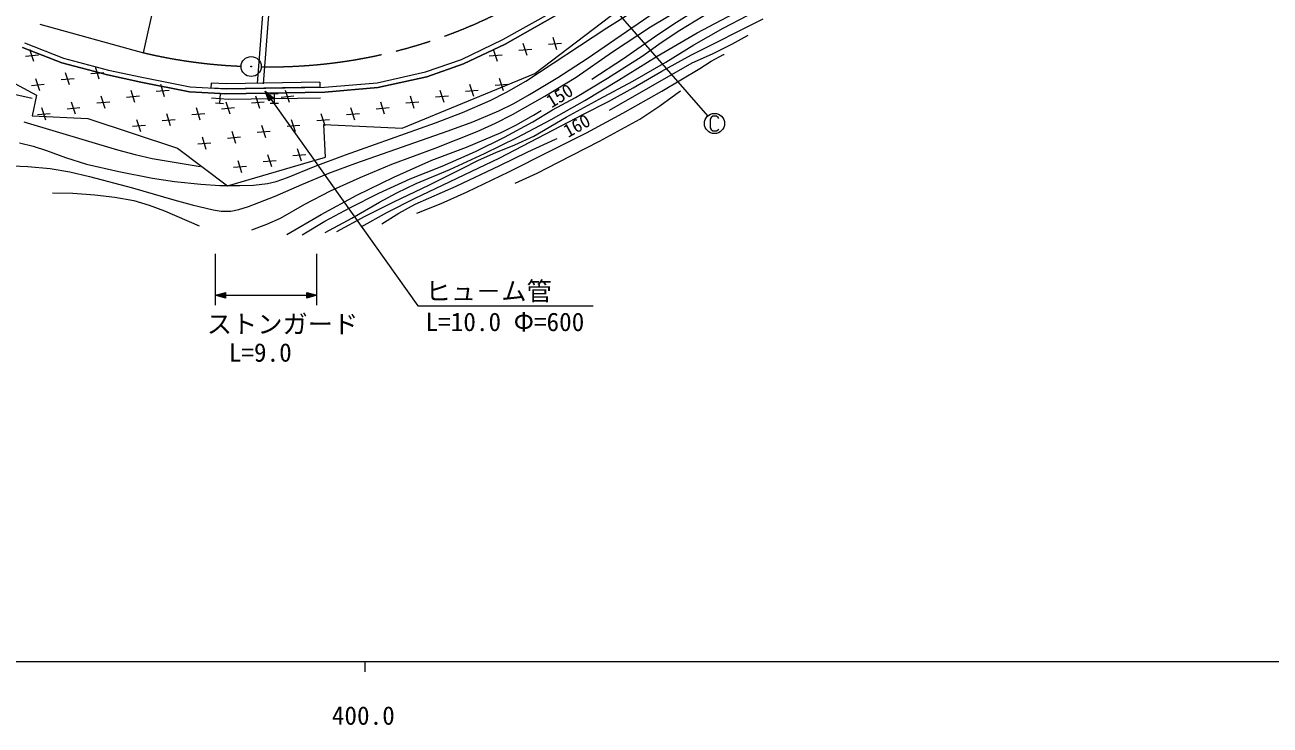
# Model space of a CAD drawing. Units: millimetres, scale not verified. Extents: x 40000 to 680000, y 20000 to 380000.
# Drawn here: x 434341 to 557621, y 198715 to 268004 of the extents above; entities that cross this region are included whole.
import ezdxf
from ezdxf.enums import TextEntityAlignment as Align

# ---------------------------------------------------------------- set-up
doc = ezdxf.new("R2010")
doc.units = ezdxf.units.MM
doc.header["$LTSCALE"] = 1000
doc.linetypes.add('CHAIN', pattern=[18.5, 12, -1.5, 3.5, -1.5])
for name, color, linetype, lineweight in [('M-BGD', 7, 'Continuous', 13), ('M-BGD-EXST', 7, 'Continuous', 13), ('M-BMK', 2, 'CHAIN', 13), ('M-BMK-SRVR', 3, 'Continuous', 13), ('M-STR-HTXT', 7, 'Continuous', 13), ('M-TTL-BAND', 7, 'Continuous', 13)]:
    doc.layers.add(name, color=color, linetype=linetype, lineweight=lineweight)
doc.styles.add('ＭＳ ゴシック', font='')
doc.styles.get('ＭＳ ゴシック').set_extended_font_data('MS Gothic')

msp = doc.modelspace()

# ---------------------------------------------------------------- linework, layer by layer
at = {"layer": 'M-BGD'}
for p, q in [((484819, 263183), (495545, 271370)), ((457358, 262213), (458038, 270747)), ((457956, 262166), (458636, 270701)), ((481665, 266551), (486580, 269305)), ((481898, 266114), (486849, 268888)), ((486849, 268888), (481898, 266114)), ((422764, 267922), (435479, 261053)), ((477561, 264596), (481665, 266551)), ((487019, 265545), (486630, 266747)), ((434096, 265784), (438006, 264261)), ((438006, 264261), (434096, 265784)), ((434286, 266240), (438164, 264729)), ((435229, 264376), (434840, 265579)), ((477754, 264141), (481898, 266114)), ((481898, 266114), (477754, 264141)), ((481134, 264384), (480745, 265587)), ((483244, 265511), (484520, 265620)), ((484076, 264964), (483687, 266167)), ((486186, 266091), (487462, 266201)), ((434396, 264923), (435672, 265032)), ((438006, 264261), (442509, 263051)), ((442509, 263051), (438006, 264261)), ((438164, 264729), (442629, 263530)), ((441703, 262638), (441314, 263841)), ((473998, 263352), (477561, 264596)), ((474137, 262878), (477754, 264141)), ((477754, 264141), (474137, 262878)), ((480301, 264931), (481577, 265040)), ((435818, 261478), (435429, 262680)), ((437928, 262604), (439204, 262714)), ((438760, 262058), (438372, 263260)), ((440870, 263185), (442147, 263294)), ((442509, 263051), (445824, 262336)), ((445824, 262336), (442509, 263051)), ((442629, 263530), (445921, 262819)), ((445921, 262819), (450701, 261886)), ((469218, 262286), (473998, 263352)), ((469295, 261798), (474137, 262878)), ((474137, 262878), (469295, 261798)), ((471682, 257786), (484819, 263183)), ((481723, 261486), (481334, 262688)), ((434985, 262024), (436262, 262134)), ((445234, 260320), (444846, 261522)), ((445824, 262336), (450637, 261397)), ((450637, 261397), (445824, 262336)), ((447344, 261447), (448621, 261556)), ((448177, 260900), (447788, 262103)), ((450637, 261397), (454298, 261171)), ((454298, 261171), (450637, 261397)), ((450701, 261886), (454309, 261664)), ((452788, 262251), (452757, 261760)), ((454309, 261664), (452757, 261760)), ((454320, 262157), (452788, 262251)), ((454309, 261664), (464005, 261842)), ((463536, 261833), (454309, 261664)), ((463527, 262326), (454320, 262157)), ((460536, 260323), (460147, 261525)), ((463527, 262326), (463536, 261833)), ((464005, 261842), (469218, 262286)), ((464031, 261349), (469295, 261798)), ((469295, 261798), (464031, 261349)), ((475838, 260325), (475449, 261528)), ((477948, 261452), (479224, 261561)), ((478780, 260905), (478391, 262108)), ((480890, 262032), (482166, 262142)), ((435479, 261053), (435047, 259021)), ((439349, 259160), (438961, 260362)), ((441459, 260286), (442736, 260396)), ((442292, 259740), (441903, 260942)), ((444402, 260866), (445678, 260976)), ((452820, 260786), (454457, 260664)), ((454000, 260204), (453202, 260264)), ((453277, 261246), (454075, 261187)), ((453676, 261216), (453601, 260234)), ((454651, 259162), (454262, 260365)), ((454298, 261171), (464031, 261349)), ((464031, 261349), (454298, 261171)), ((454457, 260664), (463596, 260786)), ((456761, 260289), (458037, 260398)), ((457593, 259742), (457205, 260945)), ((458620, 261212), (459420, 261223)), ((459433, 260238), (458633, 260227)), ((459020, 261218), (459033, 260233)), ((459704, 260869), (460980, 260979)), ((469953, 259165), (469564, 260367)), ((472063, 260291), (473339, 260401)), ((472895, 259745), (472506, 260947)), ((475005, 260872), (476281, 260981)), ((435047, 259021), (440573, 258746)), ((435574, 259126), (436851, 259235)), ((436407, 258579), (436018, 259782)), ((438517, 259706), (439793, 259815)), ((448766, 258002), (448377, 259204)), ((450876, 259128), (452152, 259238)), ((451708, 258582), (451320, 259784)), ((453819, 259709), (455095, 259818)), ((464068, 258004), (463679, 259207)), ((466178, 259131), (467454, 259240)), ((467010, 258585), (466621, 259787)), ((469120, 259711), (470396, 259821)), ((440573, 258746), (449441, 255819)), ((444991, 257968), (446267, 258077)), ((445823, 257421), (445435, 258624)), ((447933, 258548), (449210, 258658)), ((458182, 256844), (457794, 258046)), ((460293, 257970), (461569, 258080)), ((461125, 257424), (460736, 258626)), ((463235, 258551), (464511, 258660)), ((464114, 254904), (463928, 258152)), ((463928, 258152), (471682, 257786)), ((452297, 255683), (451909, 256886)), ((454408, 256810), (455684, 256920)), ((455240, 256264), (454851, 257466)), ((457350, 257390), (458626, 257500)), ((449441, 255819), (454410, 252068)), ((451465, 256230), (452741, 256339)), ((461714, 254526), (461325, 255728)), ((454410, 252068), (464114, 254904)), ((454997, 253911), (456273, 254021)), ((455829, 253365), (455440, 254567)), ((457939, 254492), (459215, 254601)), ((458772, 253945), (458383, 255148)), ((460882, 255072), (462158, 255181))]:
    msp.add_line(p, q, dxfattribs=at)
for points in [[(456797, 247729), (458300, 248279), (459630, 248882), (462050, 250256), (464607, 251587), (467534, 252915), (470668, 254224), (474954, 255805), (479121, 257462), (480946, 258271), (482623, 259135), (485814, 260954), (488911, 262840), (492526, 265348), (496282, 267816), (499888, 269953), (503835, 272167), (505980, 273146), (508078, 274214), (508932, 274652), (510043, 275094), (511553, 275624), (513000, 276239), (515830, 277564)], [(490486, 262623), (493600, 264676), (496678, 266826), (498588, 268123), (500789, 269489), (504321, 271419), (508132, 273381), (514510, 276004)], [(461788, 247244), (464041, 248575), (466495, 249904), (469389, 251351), (472483, 252775), (475649, 254040), (478950, 255475), (481820, 256899), (484643, 258415), (486584, 259584), (488854, 260827), (492030, 262734), (495447, 264919), (497318, 266267), (499197, 267496), (502218, 269315), (505189, 270982), (507172, 271923), (509359, 272847), (512909, 274480)], [(433820, 256332), (435146, 256009), (436473, 255572), (438346, 254873), (440427, 254214), (443643, 253489), (446980, 252844), (449162, 252519), (451748, 252247), (453632, 252125), (455631, 252098), (456970, 252145), (458363, 252298), (459203, 252498), (460333, 252893), (463078, 254026), (466066, 255144), (474989, 258317), (477650, 259343), (480402, 260522), (482021, 261338), (483924, 262429), (491968, 267704), (499915, 272733)], [(411948, 271528), (414803, 269980), (417621, 268317), (419524, 266873), (421488, 265510), (422699, 264817), (424100, 264150), (426342, 263304), (428785, 262494), (430876, 261814), (433137, 261190), (435069, 260771)], [(464068, 247468), (466707, 248877), (469436, 250450), (471169, 251387), (473090, 252305), (476400, 253702), (479827, 255265), (483067, 256863), (486451, 258646), (489779, 260534), (493109, 262540), (496929, 264906), (500884, 267235), (509277, 271664), (510724, 272447)], [(432226, 254100), (434625, 253992), (436830, 253783), (438803, 253450), (440741, 253017), (444991, 251896), (449085, 250710), (450907, 250190), (452981, 249709), (453776, 249583), (454723, 249578), (455506, 249723), (456469, 250030), (459129, 251073), (461755, 252212), (464426, 253319), (467107, 254319), (476261, 257518), (478697, 258421), (481278, 259499), (482747, 260234), (484300, 261130), (487094, 262812), (489996, 264681), (497784, 270037)], [(465223, 247553), (468028, 249073), (470933, 250528), (474345, 252141), (477642, 253810), (479243, 254620), (480979, 255376), (482832, 256125), (484719, 257003), (487939, 258873), (491189, 260642), (494522, 262429), (497810, 264307), (500582, 266022), (503468, 267678), (505884, 268923), (508592, 270197), (509266, 270506)], [(467647, 248029), (470238, 249476), (472900, 250840), (481348, 254846), (489632, 259177), (492126, 260434), (494562, 261776), (497392, 263429), (500339, 265029), (507443, 268597)], [(492226, 259575), (500400, 264260), (502416, 265133), (504337, 266087), (505939, 266973)], [(473155, 249378), (475565, 250344), (478115, 251480), (482251, 253450), (486257, 255470), (489926, 257324), (493537, 259259), (497400, 261448), (501155, 263700), (502280, 264407), (503513, 265062), (503565, 265089)], [(482883, 252334), (485059, 253334), (487172, 254423), (491213, 256505), (495208, 258675), (497202, 259992), (499160, 261408), (499266, 261486)], [(460260, 247275), (463670, 249236), (467196, 251143), (470863, 252921), (474622, 254608), (478062, 255922), (481480, 257345), (482948, 258072), (484681, 259056), (485458, 259525)], [(434251, 258410), (443511, 255655), (445243, 255169), (446957, 254797), (451690, 253981)], [(469672, 248310), (471359, 249373), (472969, 250265), (477035, 252059), (481373, 254086), (484139, 255457), (486882, 256706), (487024, 256768)], [(437077, 251387), (439078, 251343), (441261, 251183), (443247, 250951), (445114, 250619), (446647, 250165), (448168, 249611), (451589, 248114)]]:
    msp.add_lwpolyline(points, dxfattribs=at)
at = {"layer": 'M-BGD-EXST'}
for p, q in [((501956, 259003), (490640, 271957)), ((502454, 258970), (502294, 258850)), ((502814, 258970), (502454, 258970)), ((502974, 258851), (502814, 258970)), ((502294, 258850), (502174, 258690)), ((502174, 258690), (502174, 257810)), ((502174, 257810), (502294, 257650)), ((502963, 257594), (503054, 257731)), ((503054, 258731), (502974, 258851)), ((502294, 257650), (502455, 257530)), ((502455, 257530), (502815, 257530)), ((502815, 257530), (502974, 257611))]:
    msp.add_line(p, q, dxfattribs=at)
msp.add_circle((502614, 258250), 1000, dxfattribs=at)
at = {"layer": 'M-BMK'}
msp.add_line((435807, 268086), (446077, 265252), dxfattribs=at)
for centre, start_param, end_param in [((458603, 313122), 4.695132, 5.5455611), ((457812, 313144), 4.4755575, 4.670943)]:
    msp.add_ellipse(centre, major_axis=(50015, 0), ratio=0.985057, start_param=start_param, end_param=end_param, dxfattribs=at)
at = {"layer": 'M-BMK-SRVR'}
for major_axis in [(1000, 0), (40, 0)]:
    msp.add_ellipse((456740, 263888), major_axis=major_axis, ratio=0.985057, dxfattribs=at)
at = {"layer": 'M-STR-HTXT'}
for p, q in [((446077, 265252), (452240, 292510)), ((458141, 261448), (473235, 240190)), ((458141, 261448), (458944, 260799)), ((458485, 260483), (458141, 261448)), ((458302, 261222), (458855, 260786)), ((458527, 260560), (458302, 261222)), ((458393, 261093), (458767, 260773)), ((458570, 260638), (458393, 261093)), ((458944, 260799), (458485, 260483)), ((458855, 260786), (458527, 260560)), ((458531, 260899), (458678, 260761)), ((458613, 260715), (458531, 260899)), ((458767, 260773), (458570, 260638)), ((458678, 260761), (458613, 260715)), ((453190, 245340), (453190, 240260)), ((463244, 240260), (463244, 245340)), ((453190, 241245), (454190, 241521)), ((453190, 241245), (463244, 241245)), ((454190, 240969), (453190, 241245)), ((453470, 241245), (454150, 241442)), ((454150, 241048), (453470, 241245)), ((453630, 241245), (454110, 241363)), ((454110, 241127), (453630, 241245)), ((453870, 241245), (454070, 241284)), ((454070, 241206), (453870, 241245)), ((454070, 241284), (454070, 241206)), ((454110, 241363), (454110, 241127)), ((454150, 241442), (454150, 241048)), ((454190, 241521), (454190, 240969)), ((462243, 240969), (462243, 241521)), ((462243, 241521), (463244, 241245)), ((463244, 241245), (462243, 240969)), ((462283, 241048), (462283, 241442)), ((462283, 241442), (462964, 241245)), ((462964, 241245), (462283, 241048)), ((462323, 241127), (462323, 241363)), ((462323, 241363), (462804, 241245)), ((462804, 241245), (462323, 241127)), ((462363, 241206), (462363, 241284)), ((462363, 241284), (462563, 241245)), ((462563, 241245), (462363, 241206)), ((473235, 240190), (490590, 240190))]:
    msp.add_line(p, q, dxfattribs=at)
at = {"layer": 'M-TTL-BAND'}
for p, q in [((40000, 205000), (579000, 205000)), ((468000, 205000), (468000, 204000))]:
    msp.add_line(p, q, dxfattribs=at)

# ---------------------------------------------------------------- texts
at = {"layer": 'M-BGD', "style": 'ＭＳ ゴシック'}
for s, rotation, p in [('150', 31.415, (486678, 259400)), ('160', 29.132, (488312, 256461))]:
    msp.add_text(s, height=1320, rotation=rotation, dxfattribs=at).set_placement(p, align=Align.BOTTOM_LEFT)
at = {"layer": 'M-STR-HTXT', "style": 'ＭＳ ゴシック'}
for s, p in [('ヒュ－ム管', (474005, 240190)), ('ストンガード', (452344, 236934)), ('L=10.0 Φ=600', (474005, 237153)), ('L=9.0', (454526, 234124))]:
    msp.add_text(s, height=1833, dxfattribs=at).set_placement(p, align=Align.BOTTOM_LEFT)
at = {"layer": 'M-TTL-BAND', "style": 'ＭＳ ゴシック'}
msp.add_text('400.0', height=1833, dxfattribs=at).set_placement((467844, 198195), align=Align.BOTTOM_CENTER)

doc.saveas('drawing.dxf')
